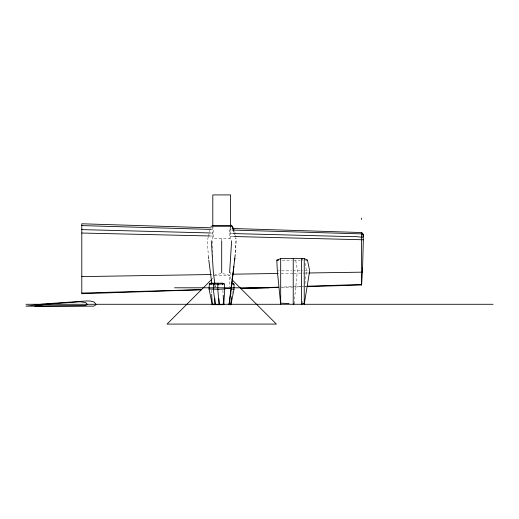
<?xml version="1.0" encoding="UTF-8"?>
<svg xmlns="http://www.w3.org/2000/svg" width="519" height="519" viewBox="0 0 519 519"><rect width="100%" height="100%" fill="white"/><g stroke="black" fill="none" stroke-linecap="round" stroke-linejoin="round"><path stroke-width="0.39" stroke-dasharray="2.6 1.95" d="M212.822 225.518L213.964 238.675L229.755 238.675L230.066 227.16M234.964 256.905L236.074 240.79L235.315 237.728M294.052 303.784L297.381 270.84L295.7 260.175L294.461 259.39M234.932 257.197L235.957 244.67L236.009 237.877M229.755 232.24L230.391 227.017M231.474 297.698L231.649 296.265M231.909 294.124L232.434 289.751M302.428 303.784L302.921 299.768M304.913 283.698L306.508 270.84L304.887 262.458M208.275 236.969L207.328 240.79L208.43 256.905M208.469 236.203L209.994 230.086M212.089 279.021L212.803 278.314M213.964 275.232L221.697 273.396L229.755 275.232L229.755 287.013M300.404 286.423L281.512 287.046M304.938 286.274L306.45 286.228M281.583 287.383L301.215 286.819M301.967 286.793L304.231 286.728M304.99 286.702L306.495 286.663M281.214 273.416L293.125 273.228M293.871 273.215L304.29 273.052M305.036 273.039L308.014 272.988M282.206 260.175L291.574 260.175M293.858 260.175L300.254 260.175M302.35 260.175L302.869 260.175M304.997 260.175L305.574 260.175M278.19 270.84L279.209 270.84M281.629 270.84L291.717 270.84M293.066 270.84L300.559 270.84M302.246 270.84L302.791 270.84M304.9 270.84L308.714 270.84M214.581 275.232L229.755 275.232M209.825 235.97L212.803 236.041M230.598 236.45L232.83 236.502M211.311 232.986L212.803 233.025M230.598 233.485L232.084 233.524M231.234 278.95L230.598 278.314L230.598 271.865M234.802 231.617L235.139 232.648M233.978 232.382L235.12 236.969M235.678 234.919L235.873 236.281M215.054 285.288L215.268 286.858L215.132 285.288M222.898 290.355L223.138 294.331M211.428 290.355L211.616 293.533M214.094 285.444L214.126 287.798M230.598 227.303L230.598 240.381M221.697 238.675L221.697 240.291M212.803 227.303L212.803 257.262"/><path stroke-width="0.78" d="M233.998 289.317L233.998 284.23L233.2 283.387L231.636 283.199L231.279 288.992L229.048 304.666L230.936 304.653L233.998 289.317L231.279 288.992M307.254 286.637L361.607 284.989L361.607 232.525M233.576 236.515L363.332 239.778L362.969 233.985L361.607 233.881L361.626 232.544L232.084 228.477M361.607 233.258L361.626 232.544C367.841 240.245 358.201 235.808 353.42 236.683L232.83 233.544M362.573 268.07L361.607 284.989M363.332 239.564L362.463 272.157L308.76 272.981M231.617 240.79L229.625 272.709M209.034 288.992L209.365 283.925L210.993 283.199L222.463 283.199L224.286 283.925L224.779 288.992L223.76 304.666L212.29 304.666L209.034 288.992L218.084 289.304M234.569 260.733L234.86 257.904M234.88 257.696L231.305 287.643M233.926 266.409L231.396 286.929M229.048 304.666L231.636 283.199M230.611 304.854L231.474 297.698M304.244 258.611L307.482 260.175L309.674 270.84L304.244 304.283L304.244 258.611L280.682 258.611L276.815 260.175L277.321 270.84L280.682 304.283L280.682 258.611M230.287 226.2L230.864 225.207L231.578 225.272L234.05 229.56M211.376 279.735L167.034 324.083L276.368 324.083L231.863 279.579M294.052 303.784L293.222 304.283L293.222 258.611M303.226 303.576L304.432 303.122M302.428 303.784L301.403 304.283L301.403 258.611L302.622 259.234M223.793 304.121L219.115 304.653L212.174 304.121M218.33 284.204L224.286 283.925M218.441 289.291L224.779 288.992M217.98 284.217L209.365 283.925M201.346 289.764L81.788 293.735L81.788 223.78L211.311 227.828M240.706 288.421L278.489 287.15M307.203 286.203L361.607 284.483M81.788 293.06L201.489 289.628M240.816 288.532L278.567 287.468M81.788 276.601L211.311 274.532M232.084 274.201L278.236 273.468M212.822 225.518L230.579 225.518M210.941 226.271L232.454 226.271L233.79 231.617M276.815 260.175L278.651 260.175M306.547 260.175L307.482 260.175M174.566 287.798L268.829 287.798M224.13 288.428L231.202 288.428M301.39 303.784L301.909 303.784M25.95 304.283L493.05 304.283M214.055 284.976L213.958 283.387L213.419 284.23L213.328 289.317L215.307 304.653M280.565 303.122L289.051 303.576M81.788 233.031L209.825 235.97M81.788 229.612L210.571 232.966M81.788 225.59L211.311 229.43M232.084 230.047L361.607 233.881M231.448 283.925L233.998 284.23M229.126 304.121L230.936 304.653M362.061 233.569L362.969 234.199L361.626 232.544M215.041 304.653L214.866 298.49M211.869 283.711L208.787 260.064M214.847 283.711L213.387 272.709L211.298 240.79M208.43 256.905L208.612 258.488M222.463 283.199L222.56 284.788M223.183 295.123L223.76 304.666M218.038 284.976L217.941 283.387L217.772 289.317L219.232 304.854L218.849 298.49M210.993 283.199L211.09 284.788M211.668 294.331L212.29 304.666M361.607 218.09L361.607 219.453M230.598 225.681L230.598 194.917L212.803 194.917L212.803 225.681M221.697 240.79L221.697 272.709M87.16 304.283L85.382 305.685L34.695 306.152L47.547 304.063L80.224 301.786L85.804 302.564L87.16 304.283M95.905 304.283L94.925 305.6L93.537 306.152L25.95 306.152L43.083 303.985L86.654 300.955L90.072 301.026L94.095 301.993L95.905 304.283"/></g></svg>
